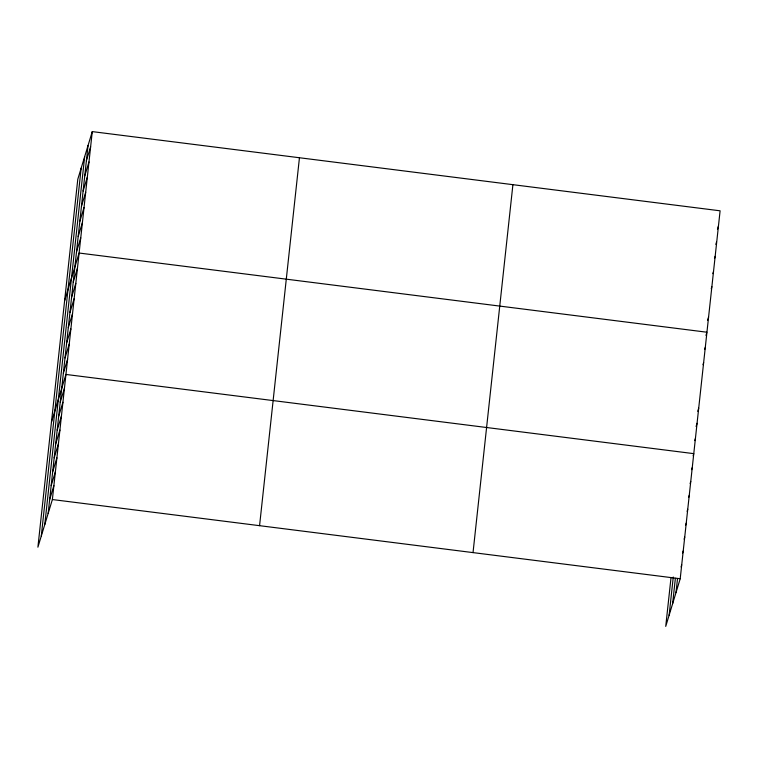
<?xml version="1.0" encoding="UTF-8"?>
<svg xmlns="http://www.w3.org/2000/svg" width="758" height="758" viewBox="0 0 758 758"><rect width="100%" height="100%" fill="white"/><g stroke="black" fill="none" stroke-linecap="round" stroke-linejoin="round"><path stroke-width="1.14" d="M41.283 536.058L81.172 168.124M44.769 524.583L84.659 156.65M48.152 513.441L88.042 145.508M92.268 131.608L77.79 179.258L37.9 547.191L52.378 499.541L92.268 131.608L720.1 210.809L680.21 578.742L665.732 626.392L671.01 577.738M259.568 525.673L299.448 157.74M473.03 552.601L512.91 184.668M669.125 615.25L673.265 577.028M672.611 603.775L675.369 578.297M675.994 592.633L677.5 578.733M86.393 160.687L90.619 146.787M84.754 175.865L88.97 161.966M83.105 191.035L87.331 177.145M81.457 206.214L85.682 192.314M79.817 221.393L84.034 207.493M78.169 236.572L82.395 222.672M76.52 251.751L80.746 237.851M64.62 300.68L79.097 253.03L706.939 332.222M73.232 282.099L77.458 268.199M71.584 297.278L75.809 283.378M69.944 312.457L74.17 298.557M68.296 327.636L72.522 313.736M66.657 342.815L70.873 328.915M65.008 357.984L69.234 344.094M63.359 373.163L67.585 359.264M51.459 422.102L65.937 374.443L693.778 453.644L693.125 455.776M60.214 402.242L64.43 388.342M58.707 416.142L62.923 402.242M57.201 430.042L61.417 416.142M55.685 443.942L59.91 430.042M54.178 457.841L58.404 443.942M52.672 471.741L56.897 457.841M51.165 485.641L55.391 471.741M49.658 499.541L53.884 485.641M717.485 229.191L718.451 225.979M715.836 244.37L716.481 242.228M714.519 258.478L715.164 256.337M712.871 273.657L713.515 271.516M711.222 288.826L711.876 286.695M707.612 320.255L708.578 317.043M705.963 335.434L706.617 333.293M704.646 349.542L705.291 347.401M702.998 364.712L703.651 362.58M697.739 411.319L698.715 408.107M696.09 426.498L697.066 423.286M694.773 440.606L695.418 438.465M691.618 469.676L692.272 467.544M690.112 483.576L690.765 481.444M688.605 497.475L689.259 495.344M687.099 511.375L687.752 509.243M685.592 525.275L686.246 523.143M684.086 539.175L684.739 537.043M682.579 553.075L683.233 550.943M681.072 566.975L681.717 564.843M52.378 499.541L680.21 578.742"/></g></svg>
